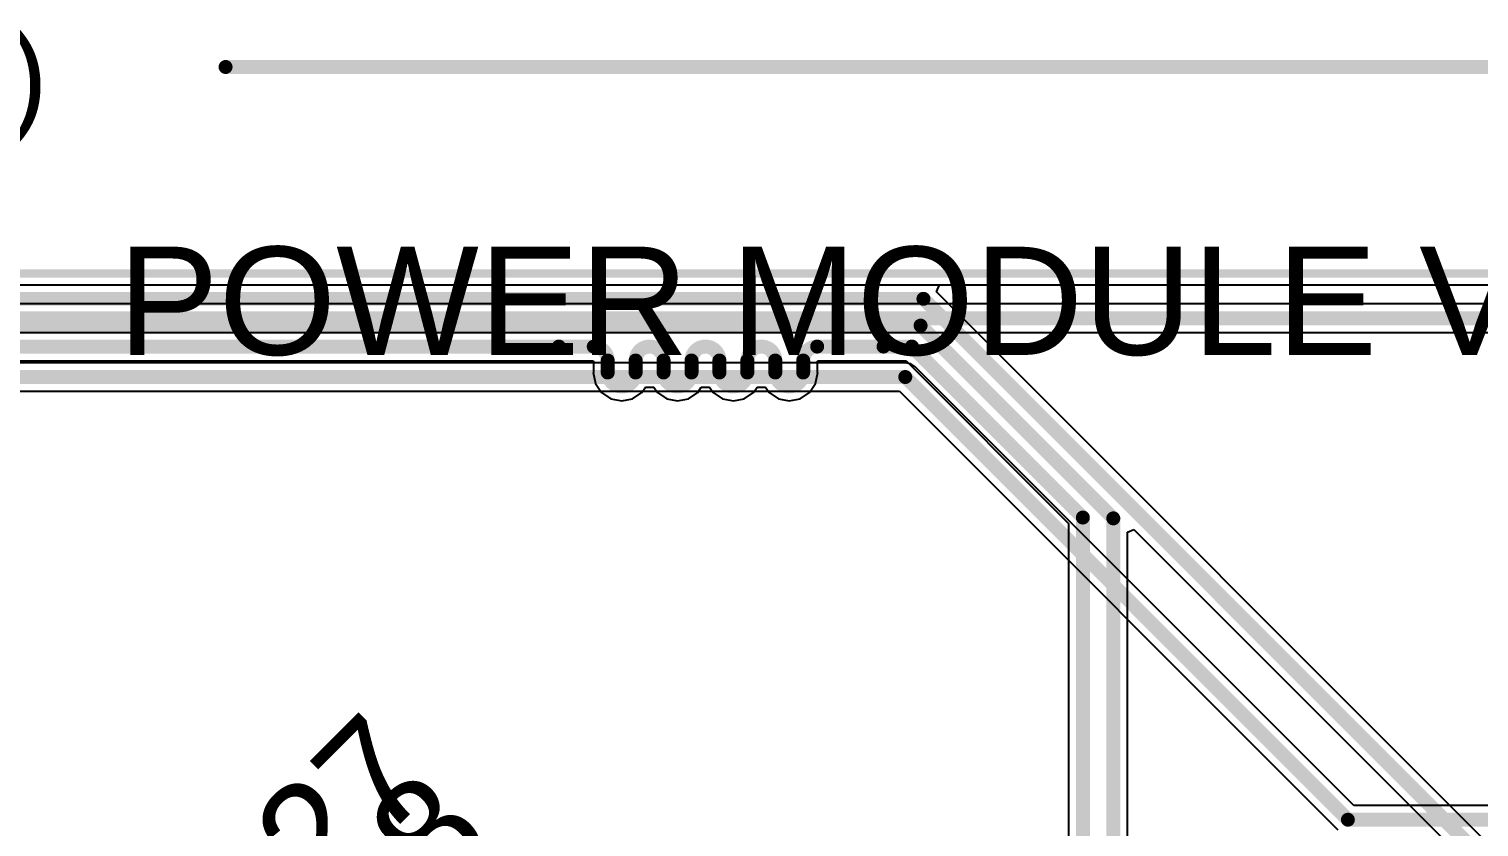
# Model space of a CAD drawing. Header units: millimetres. Extents: x -23 to 83, y -38 to 11.
# Drawn here: x 31.76 to 58.14, y -3.05 to 11.46 of the extents above; entities that cross this region are included whole.
import ezdxf

# ---------------------------------------------------------------- set-up
doc = ezdxf.new("R2010")
doc.units = ezdxf.units.MM
for name, color, linetype in [('BottomLayer', 5, 'Continuous'), ('Mechanical1', 6, 'Continuous'), ('Mechanical2', 216, 'Continuous'), ('TopLayer', 1, 'Continuous'), ('TopOverlay', 2, 'Continuous')]:
    doc.layers.add(name, color=color, linetype=linetype)
doc.styles.add('Arial', font='', dxfattribs={"height": 0.2})
doc.styles.get('Arial').set_extended_font_data('Arial')

msp = doc.modelspace()

# ---------------------------------------------------------------- linework, layer by layer
at = {"layer": 'BottomLayer'}
for p, q in [((14.393, 6.808), (73.481, 6.808)), ((59.703, 6.459), (24.386, 6.459)), ((24.494, 5.941), (59.703, 5.941)), ((47.701, 5.39), (25.186, 5.39)), ((47.8, 5.37), (47.701, 5.39)), ((47.884, 5.314), (47.8, 5.37)), ((55.86, -2.662), (47.884, 5.314)), ((25.186, 4.872), (47.594, 4.872)), ((47.594, 4.872), (55.57, -3.104)), ((59.066, -2.662), (55.86, -2.662))]:
    msp.add_line(p, q, dxfattribs=at)
at = {"layer": 'BottomLayer', "const_width": 0.254}
for points in [[(24.386, 6.2), (60.048, 6.2)], [(24.841, 5.131), (47.701, 5.131)], [(47.701, 5.131), (55.753, -2.921)], [(55.753, -2.921), (59.411, -2.921)]]:
    msp.add_lwpolyline(points, dxfattribs=at)
at = {"layer": 'BottomLayer', "const_width": 0.127}
for points in [[(47.638, 5.131, 1), (47.765, 5.131, 1)], [(47.638, 5.131, 1), (47.765, 5.131, 1)], [(55.69, -2.921, 1), (55.816, -2.921, 1)], [(55.69, -2.921, 1), (55.816, -2.921, 1)]]:
    msp.add_lwpolyline(points, format="xyb", close=True, dxfattribs=at)
at = {"layer": 'Mechanical1', "const_width": 0.254}
msp.add_lwpolyline([(35.337, 10.77), (74.92, 10.77)], dxfattribs=at)
at = {"layer": 'Mechanical1', "const_width": 0.127}
msp.add_lwpolyline([(35.273, 10.77, 1), (35.4, 10.77, 1)], format="xyb", close=True, dxfattribs=at)
at = {"layer": 'Mechanical2', "const_width": 0.152}
msp.add_lwpolyline([(-16.519, 7.011), (73.481, 7.011)], dxfattribs=at)
at = {"layer": 'TopLayer'}
for p, q in [((48.27, 6.681), (48.323, 6.808)), ((62.907, -7.956), (48.27, 6.681)), ((48.323, 6.808), (62.026, 6.808)), ((25.316, 5.426), (42.023, 5.426)), ((42.023, 5.426), (42.025, 5.421)), ((42.025, 5.421), (42.03, 5.419)), ((42.03, 5.419), (42.03, 5.213)), ((46.104, 5.419), (46.109, 5.421)), ((46.104, 5.213), (46.104, 5.419)), ((46.109, 5.421), (46.11, 5.426)), ((46.11, 5.426), (47.715, 5.426)), ((47.715, 5.426), (50.673, 2.468)), ((42.03, 5.213), (42.025, 5.213)), ((42.025, 5.213), (42.064, 5.015)), ((42.064, 5.015), (42.177, 4.847)), ((45.957, 4.847), (46.069, 5.015)), ((46.069, 5.015), (46.109, 5.213)), ((46.109, 5.213), (46.104, 5.213)), ((42.177, 4.847), (42.345, 4.735)), ((42.741, 4.735), (42.909, 4.847)), ((42.909, 4.847), (42.975, 4.945)), ((42.975, 4.945), (43.127, 4.945)), ((43.127, 4.945), (43.193, 4.847)), ((43.193, 4.847), (43.361, 4.735)), ((43.757, 4.735), (43.925, 4.847)), ((43.925, 4.847), (43.991, 4.945)), ((43.991, 4.945), (44.143, 4.945)), ((44.143, 4.945), (44.209, 4.847)), ((44.209, 4.847), (44.377, 4.735)), ((44.773, 4.735), (44.941, 4.847)), ((44.941, 4.847), (45.007, 4.945)), ((45.007, 4.945), (45.159, 4.945)), ((45.159, 4.945), (45.225, 4.847)), ((45.225, 4.847), (45.393, 4.735)), ((45.789, 4.735), (45.957, 4.847)), ((42.345, 4.735), (42.543, 4.696)), ((42.543, 4.696), (42.741, 4.735)), ((43.361, 4.735), (43.559, 4.696)), ((43.559, 4.696), (43.757, 4.735)), ((44.377, 4.735), (44.575, 4.696)), ((44.575, 4.696), (44.773, 4.735)), ((45.393, 4.735), (45.591, 4.696)), ((45.591, 4.696), (45.789, 4.735)), ((50.673, 2.468), (50.673, -11.593)), ((51.745, 2.308), (51.862, 2.356)), ((51.745, -12.728), (51.745, 2.308)), ((51.862, 2.356), (60.069, -5.851))]:
    msp.add_line(p, q, dxfattribs=at)
at = {"layer": 'TopLayer', "const_width": 0.254}
for points in [[(-10.128, 6.553), (48.031, 6.553)], [(48.031, 6.553), (62.724, -8.139)], [(-3.592, 6.066), (47.98, 6.066)], [(47.98, 6.066), (51.486, 2.56)], [(-3.434, 5.685), (41.4, 5.685)], [(41.4, 5.685), (42.035, 5.685)], [(46.099, 5.685), (47.306, 5.685)], [(47.306, 5.685), (47.822, 5.685)], [(47.822, 5.685), (50.932, 2.575)], [(42.289, 5.213), (42.289, 5.431)], [(42.797, 5.213), (42.797, 5.431)], [(43.305, 5.213), (43.305, 5.431)], [(43.813, 5.213), (43.813, 5.431)], [(44.321, 5.213), (44.321, 5.431)], [(44.829, 5.213), (44.829, 5.431)], [(45.337, 5.213), (45.337, 5.431)], [(45.845, 5.213), (45.845, 5.431)], [(50.932, -11.938), (50.932, 2.575)], [(51.486, -13.143), (51.486, 2.56)]]:
    msp.add_lwpolyline(points, dxfattribs=at)
at = {"layer": 'TopLayer', "const_width": 0.127}
for points in [[(47.968, 6.553, 1), (48.095, 6.553, 1)], [(47.968, 6.553, 1), (48.095, 6.553, 1)], [(47.916, 6.066, 1), (48.043, 6.066, 1)], [(47.916, 6.066, 1), (48.043, 6.066, 1)], [(41.336, 5.685, 1), (41.463, 5.685, 1)], [(41.336, 5.685, 1), (41.463, 5.685, 1)], [(41.971, 5.685, 1), (42.098, 5.685, 1)], [(41.971, 5.685, 1), (42.098, 5.685, 1)], [(46.035, 5.685, 1), (46.162, 5.685, 1)], [(46.035, 5.685, 1), (46.162, 5.685, 1)], [(47.242, 5.685, 1), (47.369, 5.685, 1)], [(47.242, 5.685, 1), (47.369, 5.685, 1)], [(47.759, 5.685, 1), (47.886, 5.685, 1)], [(47.759, 5.685, 1), (47.886, 5.685, 1)], [(42.225, 5.431, 1), (42.352, 5.431, 1)], [(42.225, 5.431, 1), (42.352, 5.431, 1)], [(42.733, 5.431, 1), (42.86, 5.431, 1)], [(42.733, 5.431, 1), (42.86, 5.431, 1)], [(43.241, 5.431, 1), (43.368, 5.431, 1)], [(43.241, 5.431, 1), (43.368, 5.431, 1)], [(43.749, 5.431, 1), (43.876, 5.431, 1)], [(43.749, 5.431, 1), (43.876, 5.431, 1)], [(44.257, 5.431, 1), (44.384, 5.431, 1)], [(44.257, 5.431, 1), (44.384, 5.431, 1)], [(44.765, 5.431, 1), (44.892, 5.431, 1)], [(44.765, 5.431, 1), (44.892, 5.431, 1)], [(45.273, 5.431, 1), (45.4, 5.431, 1)], [(45.273, 5.431, 1), (45.4, 5.431, 1)], [(45.781, 5.431, 1), (45.908, 5.431, 1)], [(45.781, 5.431, 1), (45.908, 5.431, 1)], [(42.225, 5.213, 1), (42.352, 5.213, 1)], [(42.225, 5.213, 1), (42.352, 5.213, 1)], [(42.733, 5.213, 1), (42.86, 5.213, 1)], [(42.733, 5.213, 1), (42.86, 5.213, 1)], [(43.241, 5.213, 1), (43.368, 5.213, 1)], [(43.241, 5.213, 1), (43.368, 5.213, 1)], [(43.749, 5.213, 1), (43.876, 5.213, 1)], [(43.749, 5.213, 1), (43.876, 5.213, 1)], [(44.257, 5.213, 1), (44.384, 5.213, 1)], [(44.257, 5.213, 1), (44.384, 5.213, 1)], [(44.765, 5.213, 1), (44.892, 5.213, 1)], [(44.765, 5.213, 1), (44.892, 5.213, 1)], [(45.273, 5.213, 1), (45.4, 5.213, 1)], [(45.273, 5.213, 1), (45.4, 5.213, 1)], [(45.781, 5.213, 1), (45.908, 5.213, 1)], [(45.781, 5.213, 1), (45.908, 5.213, 1)], [(50.868, 2.575, 1), (50.995, 2.575, 1)], [(50.868, 2.575, 1), (50.995, 2.575, 1)], [(51.422, 2.56, 1), (51.549, 2.56, 1)], [(51.422, 2.56, 1), (51.549, 2.56, 1)]]:
    msp.add_lwpolyline(points, format="xyb", close=True, dxfattribs=at)
at = {"layer": 'TopLayer', "const_width": 0.254}
for points in [[(42.035, 5.685, -0.414214), (42.289, 5.431)], [(42.797, 5.431, -1), (43.305, 5.431)], [(43.813, 5.431, -1), (44.321, 5.431)], [(44.829, 5.431, -1), (45.337, 5.431)], [(45.845, 5.431, -0.414214), (46.099, 5.685)], [(42.797, 5.213, -1), (42.289, 5.213)], [(43.813, 5.213, -1), (43.305, 5.213)], [(44.829, 5.213, -1), (44.321, 5.213)], [(45.845, 5.213, -1), (45.337, 5.213)]]:
    msp.add_lwpolyline(points, format="xyb", dxfattribs=at)

# ---------------------------------------------------------------- texts
at = {"layer": 'Mechanical1', "style": 'Arial'}
msp.add_text('92.88 (mm)', height=1.524, dxfattribs=at).set_placement((21.219, 9.855))
at = {"layer": 'TopOverlay', "style": 'Arial'}
for s, height, rotation, p in [('POWER MODULE V.7.0', 1.968, 360, (33.377, 5.533)), ('R27', 1.9685, 45, (35.679, -5.83)), ('R28', 1.9685, 45, (36.687, -6.865))]:
    msp.add_text(s, height=height, rotation=rotation, dxfattribs=at).set_placement(p)

doc.saveas('drawing.dxf')
